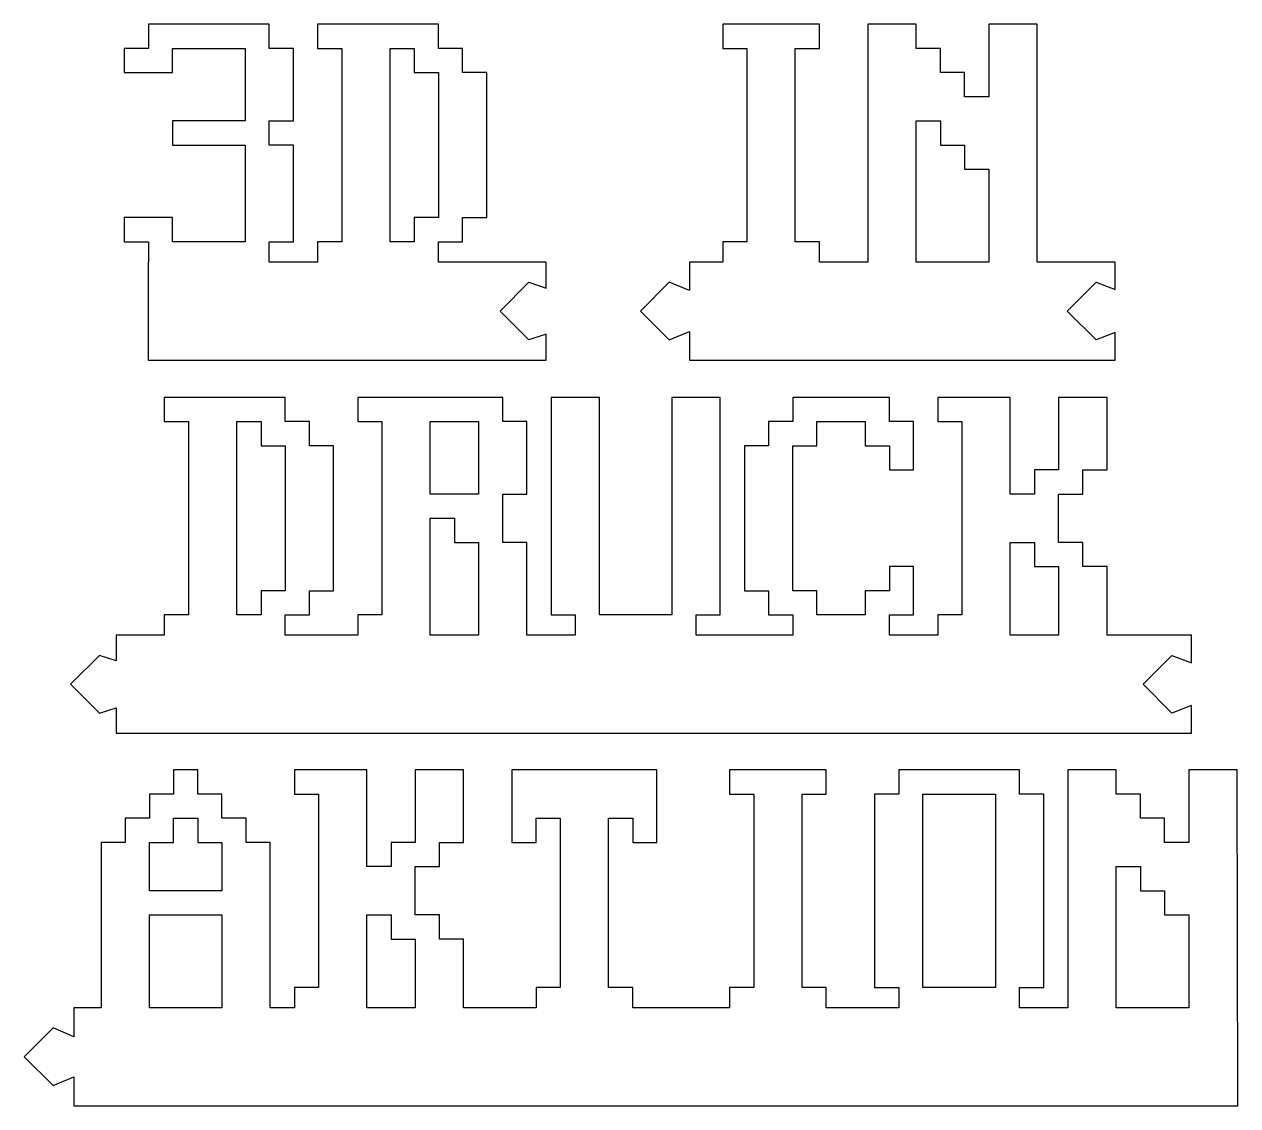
# Model space of a CAD drawing. Extents: x 0 to 186, y 0 to 166.
import ezdxf

# ---------------------------------------------------------------- set-up
doc = ezdxf.new("R2010")
doc.units = 0
doc.layers.add('Layer_1', color=7, linetype='CONTINUOUS')

msp = doc.modelspace()

# ---------------------------------------------------------------- linework, layer by layer
at = {"layer": 'Layer_1', "color": 7}
for points in [[(19.019703, 165.741861), (19.019703, 162.037694), (15.316089, 162.037694), (15.316089, 158.334078), (22.72387, 158.334078), (22.72387, 162.037694), (33.835819, 162.037694), (33.835819, 150.925744), (22.72387, 150.925744), (22.72387, 147.222128), (33.835819, 147.222128), (33.835819, 132.406015), (22.72387, 132.406015), (22.72387, 136.110181), (15.316089, 136.110181), (15.316089, 132.406015), (19.019703, 132.406015), (19.019703, 129.286686), (19.004265, 129.286686), (19.004265, 114.286465), (79.992931, 114.286465), (79.992931, 118.258522), (77.330559, 117.362247), (72.905955, 121.78685), (77.330559, 126.210904), (79.992931, 125.312974), (79.992931, 129.286686), (63.468046, 129.286686), (63.468046, 132.406015), (67.171663, 132.406015), (67.171663, 136.110181), (70.875829, 136.110181), (70.875829, 158.334078), (67.171663, 158.334078), (67.171663, 162.037694), (63.468046, 162.037694), (63.468046, 165.741861), (44.947766, 165.741861), (44.947766, 162.037694), (48.651933, 162.037694), (48.651933, 132.406015), (44.947766, 132.406015), (44.947766, 129.286686), (37.53998, 129.286686), (37.53998, 132.406015), (41.244147, 132.406015), (41.244147, 147.222128), (37.53998, 147.222128), (37.53998, 150.925744), (41.244147, 150.925744), (41.244147, 162.037694), (37.53998, 162.037694), (37.53998, 165.741861), (19.019703, 165.741861)], [(107.042364, 165.741861), (107.042364, 162.037694), (110.746531, 162.037694), (110.746531, 132.406015), (107.042364, 132.406015), (107.042364, 129.286686), (101.940867, 129.286686), (101.940867, 124.932638), (98.834769, 126.210904), (94.410716, 121.78685), (98.834769, 117.362247), (101.940867, 118.638309), (101.940867, 114.286465), (167.192068, 114.286465), (167.192068, 118.485071), (164.255207, 117.362247), (159.830611, 121.78685), (164.255207, 126.210904), (167.192068, 125.089734), (167.192068, 129.286686), (155.194321, 129.286686), (155.194321, 165.741861), (147.786547, 165.741861), (147.786547, 154.629911), (144.08238, 154.629911), (144.08238, 158.334078), (140.378764, 158.334078), (140.378764, 162.037694), (136.674597, 162.037694), (136.674597, 165.741861), (129.266814, 165.741861), (129.266814, 129.286686), (121.858481, 129.286686), (121.858481, 132.406015), (118.154314, 132.406015), (118.154314, 162.037694), (121.858481, 162.037694), (121.858481, 165.741861), (107.042364, 165.741861)], [(56.059716, 162.037694), (59.763882, 162.037694), (59.763882, 158.334078), (63.468049, 158.334078), (63.468049, 136.110181), (59.763882, 136.110181), (59.763882, 132.406015), (56.059716, 132.406015), (56.059716, 162.037694)], [(136.674597, 150.925744), (140.378764, 150.925744), (140.378764, 147.222128), (144.08238, 147.222128), (144.08238, 143.517961), (147.786547, 143.517961), (147.786547, 129.286686), (136.674597, 129.286686), (136.674597, 150.925744)], [(21.461842, 108.553614), (21.461842, 104.849447), (25.166009, 104.849447), (25.166009, 75.217769), (21.461842, 75.217769), (21.461842, 72.09844), (14.071698, 72.09844), (14.071698, 68.204657), (11.514059, 69.022659), (7.089456, 64.598606), (11.514059, 60.174001), (14.071698, 60.99531), (14.071698, 57.098219), (178.860263, 57.098219), (178.860263, 61.337618), (175.876534, 60.174001), (171.45248, 64.598606), (175.876534, 69.022659), (178.860263, 67.857942), (178.860263, 72.09844), (165.91828, 72.09844), (165.91828, 82.625549), (162.214114, 82.625549), (162.214114, 86.329716), (158.509947, 86.329716), (158.509947, 93.737501), (162.214114, 93.737501), (162.214114, 97.441664), (165.91828, 97.441664), (165.91828, 108.553614), (158.509947, 108.553614), (158.509947, 97.441664), (154.806331, 97.441664), (154.806331, 93.737501), (151.102164, 93.737501), (151.102164, 108.553614), (139.990214, 108.553614), (139.990214, 104.849447), (143.693831, 104.849447), (143.693831, 75.217769), (139.990214, 75.217769), (139.990214, 72.09844), (132.581881, 72.09844), (132.581881, 75.217769), (136.286048, 75.217769), (136.286048, 82.625549), (132.581881, 82.625549), (132.581881, 78.921936), (128.878267, 78.921936), (128.878267, 75.217769), (121.469934, 75.217769), (121.469934, 78.921936), (117.766318, 78.921936), (117.766318, 101.145831), (121.469934, 101.145831), (121.469934, 104.849447), (128.878267, 104.849447), (128.878267, 101.145831), (132.581881, 101.145831), (132.581881, 97.441664), (136.286048, 97.441664), (136.286048, 104.849447), (132.581881, 104.849447), (132.581881, 108.553614), (117.766318, 108.553614), (117.766318, 104.849447), (114.062151, 104.849447), (114.062151, 101.145831), (110.357984, 101.145831), (110.357984, 78.921936), (114.062151, 78.921936), (114.062151, 75.217769), (117.766318, 75.217769), (117.766318, 72.09844), (102.950201, 72.09844), (102.950201, 75.217769), (106.654368, 75.217769), (106.654368, 108.553614), (99.246035, 108.553614), (99.246035, 75.217769), (88.134088, 75.217769), (88.134088, 108.553614), (80.726305, 108.553614), (80.726305, 75.217769), (84.429921, 75.217769), (84.429921, 72.09844), (77.022138, 72.09844), (77.022138, 86.329716), (73.317972, 86.329716), (73.317972, 93.737501), (77.022138, 93.737501), (77.022138, 104.849447), (73.317972, 104.849447), (73.317972, 108.553614), (51.094072, 108.553614), (51.094072, 104.849447), (54.798239, 104.849447), (54.798239, 75.217769), (51.094072, 75.217769), (51.094072, 72.09844), (39.982125, 72.09844), (39.982125, 75.217769), (43.686292, 75.217769), (43.686292, 78.921936), (47.389906, 78.921936), (47.389906, 101.145831), (43.686292, 101.145831), (43.686292, 104.849447), (39.982125, 104.849447), (39.982125, 108.553614), (21.461842, 108.553614)], [(32.574342, 104.849447), (36.277959, 104.849447), (36.277959, 101.145831), (39.982125, 101.145831), (39.982125, 78.921936), (36.277959, 78.921936), (36.277959, 75.217769), (32.574342, 75.217769), (32.574342, 104.849447)], [(62.206022, 104.849447), (69.614355, 104.849447), (69.614355, 93.737501), (62.206022, 93.737501), (62.206022, 104.849447)], [(62.206022, 90.033883), (65.910189, 90.033883), (65.910189, 86.329716), (69.614355, 86.329716), (69.614355, 72.09844), (62.206022, 72.09844), (62.206022, 90.033883)], [(151.102164, 86.329716), (154.806331, 86.329716), (154.806331, 82.625549), (158.509947, 82.625549), (158.509947, 72.09844), (151.102164, 72.09844), (151.102164, 86.329716)], [(22.878739, 51.455391), (22.878739, 47.751224), (19.174572, 47.751224), (19.174572, 44.04761), (15.470407, 44.04761), (15.470407, 40.343444), (11.766792, 40.343444), (11.766792, 15.000218), (7.613936, 15.000218), (7.613936, 10.564588), (4.424605, 11.924436), (0, 7.500383), (4.424605, 3.075776), (7.613936, 4.441136), (7.613936, -0.000003), (185.949716, -0.000003), (185.854356, 51.455391), (178.446573, 51.455391), (178.446573, 40.343444), (174.742407, 40.343444), (174.742407, 44.04761), (171.038793, 44.04761), (171.038793, 47.751224), (167.334627, 47.751224), (167.334627, 51.455391), (159.926844, 51.455391), (159.926844, 15.000218), (152.51851, 15.000218), (152.51851, 18.119544), (156.222677, 18.119544), (156.222677, 47.751224), (152.51851, 47.751224), (152.51851, 51.455391), (133.998778, 51.455391), (133.998778, 47.751224), (130.294611, 47.751224), (130.294611, 18.119544), (133.998778, 18.119544), (133.998778, 15.000218), (122.886831, 15.000218), (122.886831, 18.119544), (119.182664, 18.119544), (119.182664, 47.751224), (122.886831, 47.751224), (122.886831, 51.455391), (108.070714, 51.455391), (108.070714, 47.751224), (111.774881, 47.751224), (111.774881, 18.119544), (108.070714, 18.119544), (108.070714, 15.000218), (93.254598, 15.000218), (93.254598, 18.119544), (89.550431, 18.119544), (89.550431, 44.04761), (93.254598, 44.04761), (93.254598, 40.343444), (96.958765, 40.343444), (96.958765, 51.455391), (74.734868, 51.455391), (74.734868, 40.343444), (78.438485, 40.343444), (78.438485, 44.04761), (82.142651, 44.04761), (82.142651, 18.119544), (78.438485, 18.119544), (78.438485, 15.000218), (67.326535, 15.000218), (67.326535, 25.527327), (63.622368, 25.527327), (63.622368, 29.231494), (59.918752, 29.231494), (59.918752, 36.639277), (63.622368, 36.639277), (63.622368, 40.343444), (67.326535, 40.343444), (67.326535, 51.455391), (59.918752, 51.455391), (59.918752, 40.343444), (56.214585, 40.343444), (56.214585, 36.639277), (52.510419, 36.639277), (52.510419, 51.455391), (41.398472, 51.455391), (41.398472, 47.751224), (45.102638, 47.751224), (45.102638, 18.119544), (41.398472, 18.119544), (41.398472, 15.000218), (37.694855, 15.000218), (37.694855, 40.343444), (33.990689, 40.343444), (33.990689, 44.04761), (30.286522, 44.04761), (30.286522, 47.751224), (26.582355, 47.751224), (26.582355, 51.455391), (22.878739, 51.455391)], [(137.702394, 47.751224), (148.814894, 47.751224), (148.814894, 18.119544), (137.702394, 18.119544), (137.702394, 47.751224)], [(22.878739, 44.04761), (26.582355, 44.04761), (26.582355, 40.343444), (30.286522, 40.343444), (30.286522, 32.935661), (19.174572, 32.935661), (19.174572, 40.343444), (22.878739, 40.343444), (22.878739, 44.04761)], [(167.334627, 36.639277), (171.038793, 36.639277), (171.038793, 32.935661), (174.742407, 32.935661), (174.742407, 29.231494), (178.446573, 29.231494), (178.446573, 15.000218), (167.334627, 15.000218), (167.334627, 36.639277)], [(19.174572, 29.231494), (30.286522, 29.231494), (30.286522, 15.000218), (19.174572, 15.000218), (19.174572, 29.231494)], [(52.510419, 29.231494), (56.214585, 29.231494), (56.214585, 25.527327), (59.918752, 25.527327), (59.918752, 15.000218), (52.510419, 15.000218), (52.510419, 29.231494)]]:
    msp.add_lwpolyline(points, close=True, dxfattribs=at)

doc.saveas('drawing.dxf')
